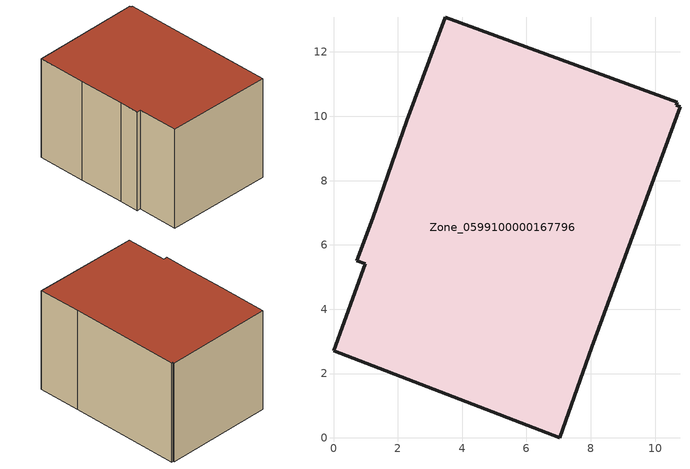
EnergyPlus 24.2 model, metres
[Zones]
Zone_0599100000167796
 floor ground (C_G): 8.03,2.82 7.03,0 0,2.71 0.98,5.41 0.73,5.5 1.21,6.82 2.28,9.85 3.48,13.08 10.7,10.44 10.66,10.34 10.78,10.3 z3.31
 wall outside (C_F): 2.28,9.85 1.21,6.82 0.73,5.5 0.98,5.41 0,2.71 7.03,0 8.03,2.82 10.78,10.3 10.66,10.34 10.7,10.44 3.48,13.08 2.28,9.85 z3.31:10.63
 roof outside (C_R): 10.66,10.34 10.7,10.44 3.48,13.08 2.28,9.85 1.21,6.82 0.73,5.5 0.98,5.41 0,2.71 7.03,0 8.03,2.82 10.78,10.3 z10.63
[BUILDING]
Pand.0599100000167796: North Axis=0; Terrain=City; Loads Convergence Tolerance Value=0.04; Temperature Convergence Tolerance Value=0.4; Solar Distribution=FullExterior; Maximum Number of Warmup Days=25; Minimum Number of Warmup Days=1
[Site:Location]
Rotterdam.The.Hague.AP_ZH_NLD Design_Conditions: Latitude=51.96; Longitude=4.45; Time Zone=1; Elevation=-4.5
[SITE:GROUNDTEMPERATURE:BUILDINGSURFACE]
18, 18, 18, 18, 18, 18, 18, 18, 18, 18, 18, 18
[MATERIAL] Thermal Absorptance=0.9; Solar Absorptance=0.7; Visible Absorptance=0.7
Name | Roughness | Thickness | Conductivity | Density | Specific Heat
G.TC.1965-1974 | MediumSmooth | 0.15 | 0.882353 | 540 | 1210
F.TC.1965-1974 | Rough | 0.3 | 0.697674 | 1920 | 840
R.TC.1965-1974 | MediumRough | 0.2 | 0.232558 | 1500 | 1000
[CONSTRUCTION]
C_G: G.TC.1965-1974
C_F: F.TC.1965-1974
C_R: R.TC.1965-1974
[ZONE]
Zone_0599100000167796: Type=1; Multiplier=1; Ceiling Height=Autocalculate; Volume=Autocalculate; Floor Area=autocalculate; Part of Total Floor Area=Yes
[ZONEINFILTRATION:DESIGNFLOWRATE]
Infil_Zone_0599100000167796: Zone or ZoneList or Space or SpaceList=Zone_0599100000167796; Schedule=AlwaysOn; Design Flow Rate Calculation Method=Flow/Area; Flow Rate per Floor Area=0.003; Constant Term Coefficient=1; Temperature Term Coefficient=0; Velocity Term Coefficient=0; Velocity Squared Term Coefficient=0
[HVACTEMPLATE:ZONE:IDEALLOADSAIRSYSTEM]
Zone_0599100000167796: Maximum Heating Supply Air Temperature=50; Minimum Cooling Supply Air Temperature=13; Maximum Heating Supply Air Humidity Ratio=0.0156; Minimum Cooling Supply Air Humidity Ratio=0.0077; Heating Limit=NoLimit; Cooling Limit=NoLimit; Dehumidification Control Type=ConstantSensibleHeatRatio; Cooling Sensible Heat Ratio=0.7; Dehumidification Setpoint=60; Humidification Control Type=None; Humidification Setpoint=30; Outdoor Air Method=None; Outdoor Air Flow Rate per Person=0.00944; Outdoor Air Flow Rate per Zone Floor Area=0; Outdoor Air Flow Rate per Zone=0; Demand Controlled Ventilation Type=None; Outdoor Air Economizer Type=NoEconomizer; Heat Recovery Type=None; Sensible Heat Recovery Effectiveness=0.7; Latent Heat Recovery Effectiveness=0.65
[ZONECONTROL:THERMOSTAT]
ThermostatControl_Zone_0599100000167796: Zone or ZoneList=Zone_0599100000167796; Control Type Schedule=DualSetpointControlType; Control 1=Thermostat_Zone_0599100000167796; Temperature Difference Between Cutout And Setpoint=0
[THERMOSTATSETPOINT:DUALSETPOINT]
Thermostat_Zone_0599100000167796: Heating Setpoint Temperature Schedule=HeatingSetpoint_Zone_0599100000167796; Cooling Setpoint Temperature Schedule=CoolingSetpoint_Zone_0599100000167796
[SCHEDULE:COMPACT]
HeatingSetpoint_Zone_0599100000167796: Through: 12/31, For: AllDays, Until: 24:00, 21
CoolingSetpoint_Zone_0599100000167796: Through: 12/31, For: AllDays, Until: 24:00, 24
DualSetpointControlType: Through: 12/31, For: AllDays, Until: 24:00, 4
AlwaysOn: Through: 12/31, For: AllDays, Until: 24:00, 1
